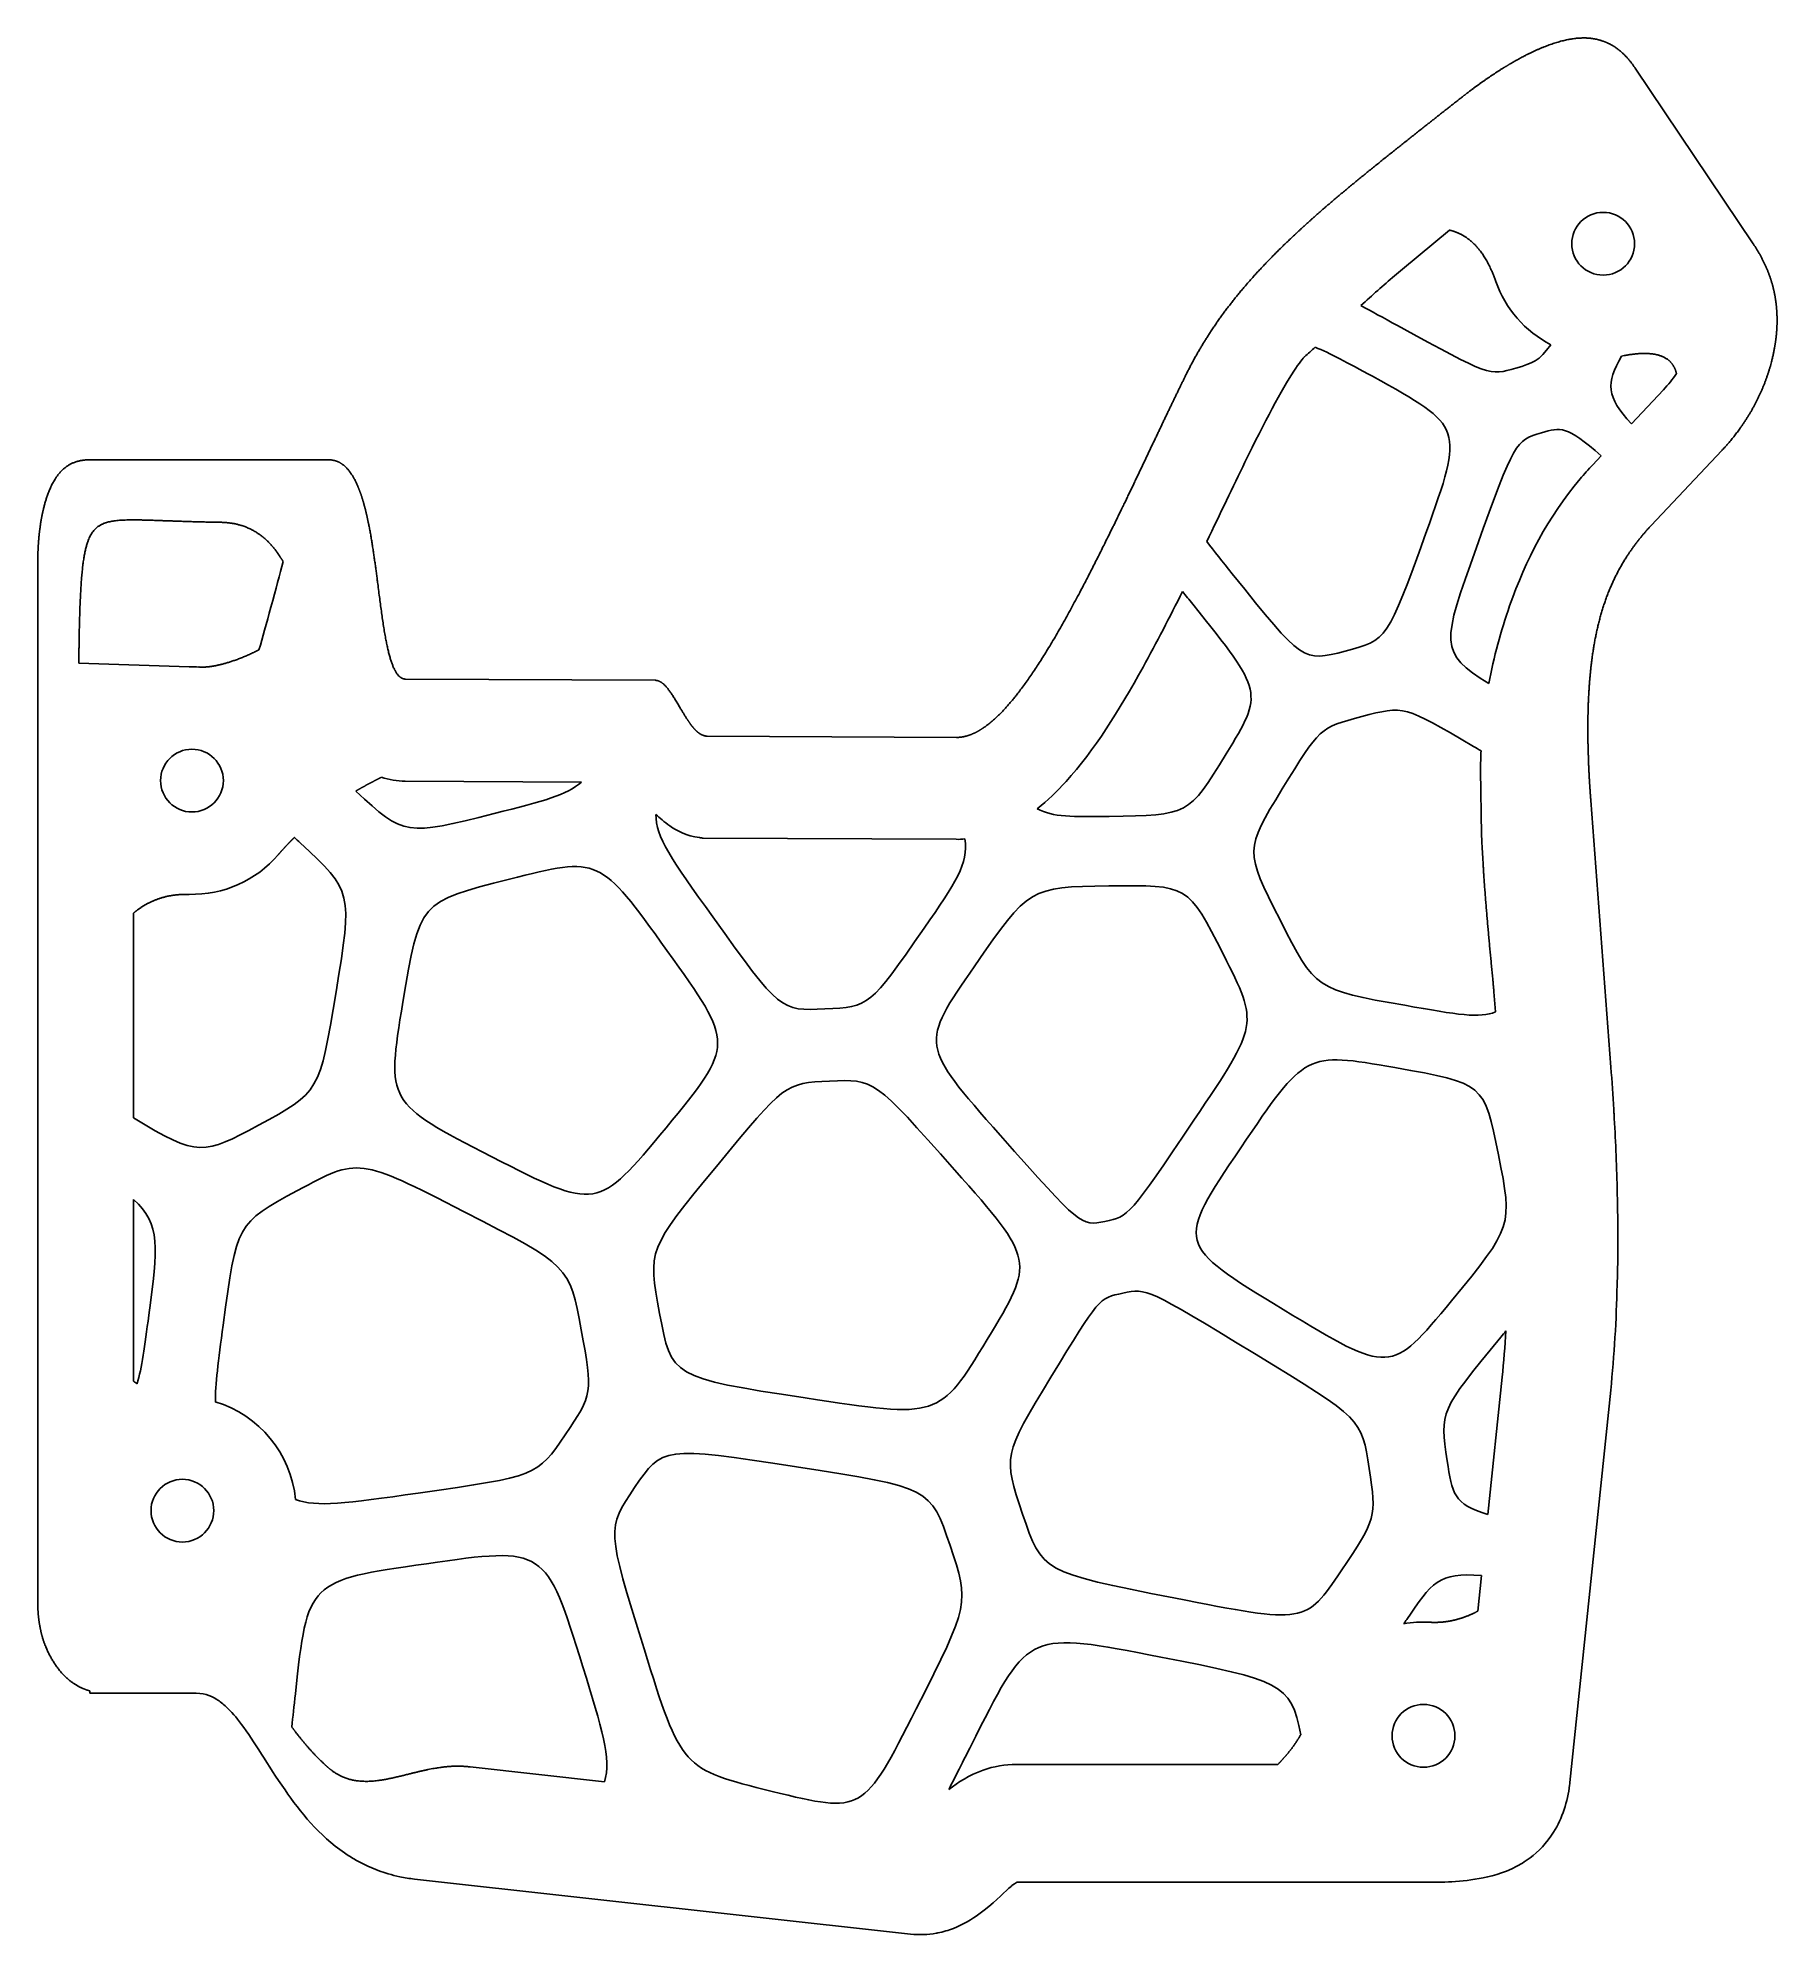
# Model space of a CAD drawing. Header units: millimetres. Extents: x -7 to 104, y -70 to 51.
import ezdxf

# ---------------------------------------------------------------- set-up
doc = ezdxf.new("R2010")
doc.units = ezdxf.units.MM
doc.layers.get('0').update_dxf_attribs({"linetype": 'CONTINUOUS'})

msp = doc.modelspace()

# ---------------------------------------------------------------- linework, layer by layer
for p, q in [((102.1, 37.73), (94.58, 48.91)), ((79.75, 36.11), (82.75, 38.6)), ((96.38, 28.42), (94.34, 26.26)), ((92.42, 24.22), (91.87, 23.64)), ((95.59, 19.77), (100.1, 24.55)), ((11.31, 23.96), (-3.93, 23.96)), ((-7.21, 17.73), (-7.21, -49)), ((2.43, 10.77), (-4.6, 11)), ((32.13, 9.91), (16.22, 9.99)), ((51.33, 6.27), (35.44, 6.35)), ((84.72, 4.19), (84.79, 0.06)), ((16.19, 3.49), (27.43, 3.43)), ((93.03, -14.75), (91.75, 2.26)), ((35.18, -0.15), (51.3, -0.22)), ((-1.11, -17.96), (-1.11, -4.92)), ((85.58, -9.94), (85.68, -11.22)), ((-1.11, -34.75), (-1.11, -23.17)), ((86.1, -34.5), (85.19, -43.24)), ((90.42, -60.33), (93.02, -35.33)), ((84.78, -47.14), (84.55, -49.4)), ((-3.89, -54.49), (-3.89, -54.62)), ((-3.89, -54.62), (2.62, -54.62)), ((71.81, -59.17), (55.16, -59.17)), ((28.9, -60.28), (20.34, -59.33)), ((16.79, -66.48), (48.4, -69.98)), ((55.19, -66.67), (82, -66.67))]:
    msp.add_line(p, q)
for centre in [(92.54, 37.73), (2.61, 3.52), (2, -43), (81.09, -57.35)]:
    msp.add_circle(centre, 2)
for centre, radius, start, end in [((92.54, 37.73), 7.25, 199.3079, 242.6311), ((71.19, 33.15), 3.5, 310.8126, 311.4656), ((92.54, 37.73), 7.25, 279.2535, 280.6006), ((2.61, 3.52), 7.25, 86.511, 91.3816), ((2.61, 3.52), 7.25, 268.6184, 319.2692), ((2, -43), 7.25, 5.7005, 73.173), ((81.09, -57.35), 7.25, 86.9967, 99.9815)]:
    msp.add_arc(centre, radius, start, end)
for points, degree, knots in [([(86.28, 48.99), (86.62, 49.2), (87.43, 49.67), (88.68, 50.31), (89.94, 50.77), (91.15, 50.92), (91.97, 50.81), (92.33, 50.7)], 5, [-0.7500803, -0.7500803, -0.7500803, -0.7500803, -0.7500803, -0.7500803, -0.6, -0.4, -0.2304849, -0.2304849, -0.2304849, -0.2304849, -0.2304849, -0.2304849]), ([(92.33, 50.7), (92.4, 50.68), (92.89, 50.53), (93.37, 50.28), (93.82, 49.91), (94.24, 49.43), (94.58, 48.91)], 5, [-0.2304849, -0.2304849, -0.2304849, -0.2304849, -0.2304849, -0.2304849, -0.2, 0, 0, 0, 0, 0, 0]), ([(83.62, 47.13), (84.01, 47.44), (84.51, 47.82), (85.04, 48.19), (85.59, 48.56), (86.16, 48.92), (86.28, 48.99)], 5, [-1, -1, -1, -1, -1, -1, -0.8, -0.7500803, -0.7500803, -0.7500803, -0.7500803, -0.7500803, -0.7500803]), ([(83.62, 47.13), (82.82, 46.51), (81.24, 45.26), (79.1, 43.57), (76.95, 41.87), (74.87, 40.11), (73.6, 38.97), (73.09, 38.49)], 5, [0, 0, 0, 0, 0, 0, 0.2, 0.4, 0.5379394, 0.5379394, 0.5379394, 0.5379394, 0.5379394, 0.5379394]), ([(73.09, 38.49), (72.86, 38.28), (71.89, 37.37), (70.25, 35.73), (68.73, 33.98), (67.4, 32.08), (66.41, 30.3), (65.95, 29.37)], 5, [0.5379394, 0.5379394, 0.5379394, 0.5379394, 0.5379394, 0.5379394, 0.6, 0.8, 1, 1, 1, 1, 1, 1]), ([(85.7, 35.33), (85.45, 36.03), (84.98, 37.05), (84.41, 37.78), (83.77, 38.26), (83.06, 38.52), (82.75, 38.6)], 5, [0, 0, 0, 0, 0, 0, 0.2, 0.3382331, 0.3382331, 0.3382331, 0.3382331, 0.3382331, 0.3382331]), ([(102.1, 37.73), (102.46, 37.19), (102.83, 36.53), (103.12, 35.87), (103.32, 35.21), (103.46, 34.55), (103.48, 34.44)], 5, [0, 0, 0, 0, 0, 0, 0.2, 0.2393343, 0.2393343, 0.2393343, 0.2393343, 0.2393343, 0.2393343]), ([(103.48, 34.44), (103.56, 33.99), (103.63, 33.41), (103.64, 32.83), (103.62, 32.25), (103.55, 31.67), (103.53, 31.54)], 5, [0.2393343, 0.2393343, 0.2393343, 0.2393343, 0.2393343, 0.2393343, 0.4, 0.4489839, 0.4489839, 0.4489839, 0.4489839, 0.4489839, 0.4489839]), ([(103.53, 31.54), (103.47, 31.12), (103.3, 30.16), (102.85, 28.67), (102.18, 27.24), (101.28, 25.9), (100.51, 24.99), (100.1, 24.55)], 5, [0.4489839, 0.4489839, 0.4489839, 0.4489839, 0.4489839, 0.4489839, 0.6, 0.8, 1, 1, 1, 1, 1, 1]), ([(73.48, 30.5), (73.46, 30.48), (73.17, 30.15), (72.82, 29.61), (72.06, 28.46), (70.95, 26.35), (69.71, 23.8), (68.95, 22.25), (68.14, 20.53), (67.28, 18.75)], 3, [0.0105899, 0.0105899, 0.0105899, 0.0105899, 0.1039603, 0.1039603, 0.1039603, 0.3046044, 0.3046044, 0.3046044, 0.4271179, 0.4271179, 0.4271179, 0.4271179]), ([(97.21, 29.46), (97.14, 29.76), (96.88, 30.31), (96.39, 30.68), (95.62, 30.83), (94.52, 30.72), (93.87, 30.6)], 5, [-0.3909843, -0.3909843, -0.3909843, -0.3909843, -0.3909843, -0.3909843, -0.2, 0, 0, 0, 0, 0, 0]), ([(61.41, 19.91), (61.89, 20.89), (62.85, 22.88), (63.78, 24.86), (64.68, 26.77), (65.54, 28.53), (65.95, 29.37)], 5, [0.4894362, 0.4894362, 0.4894362, 0.4894362, 0.4894362, 0.4894362, 0.6, 0.7120411, 0.7120411, 0.7120411, 0.7120411, 0.7120411, 0.7120411]), ([(-7.03, 19.96), (-6.99, 20.18), (-6.89, 20.74), (-6.68, 21.6), (-6.26, 22.7), (-5.62, 23.52), (-4.87, 23.88), (-4.26, 23.96), (-3.93, 23.96)], 5, [0.2660853, 0.2660853, 0.2660853, 0.2660853, 0.2660853, 0.2660853, 0.4, 0.6, 0.8, 1, 1, 1, 1, 1, 1]), ([(11.31, 23.96), (11.75, 23.96), (12.19, 23.8), (12.57, 23.45), (12.89, 22.94), (13.17, 22.3), (13.2, 22.22)], 5, [0, 0, 0, 0, 0, 0, 0.2, 0.2273734, 0.2273734, 0.2273734, 0.2273734, 0.2273734, 0.2273734]), ([(85.26, 9.7), (85.57, 11.39), (86.02, 13.05), (86.58, 14.66), (87.6, 17.55), (89.03, 20.32), (91.07, 22.74), (91.33, 23.05), (91.59, 23.35), (91.87, 23.64)], 3, [-0.6627979, -0.6627979, -0.6627979, -0.6627979, -0.4432535, -0.4432535, -0.4432535, -0.0499784, -0.0499784, -0.0499784, 0, 0, 0, 0]), ([(-7.21, 17.73), (-7.21, 18.06), (-7.19, 18.5), (-7.16, 18.95), (-7.11, 19.4), (-7.04, 19.85), (-7.03, 19.96)], 5, [0, 0, 0, 0, 0, 0, 0.2, 0.2660853, 0.2660853, 0.2660853, 0.2660853, 0.2660853, 0.2660853]), ([(4.42, 19.98), (3.62, 19.99), (1.68, 20.04), (-0.8, 20.15), (-2.94, 20.25), (-4.08, 19.63), (-4.43, 17.49), (-4.55, 14.56), (-4.59, 12.1), (-4.6, 11)], 5, [-0.922525, -0.922525, -0.922525, -0.922525, -0.922525, -0.922525, -0.8, -0.6, -0.4, -0.2, -0.0638481, -0.0638481, -0.0638481, -0.0638481, -0.0638481, -0.0638481]), ([(8.42, 17.48), (8.26, 17.74), (7.92, 18.28), (7.3, 19.01), (6.54, 19.57), (5.59, 19.89), (4.83, 19.97), (4.42, 19.98)], 5, [0.4235386, 0.4235386, 0.4235386, 0.4235386, 0.4235386, 0.4235386, 0.6, 0.8, 1, 1, 1, 1, 1, 1]), ([(13.84, 19.99), (13.88, 19.82), (14.07, 18.85), (14.36, 16.94), (14.68, 14.04), (15.03, 11.56), (15.53, 10.27), (15.97, 9.99), (16.22, 9.99)], 5, [0.356108, 0.356108, 0.356108, 0.356108, 0.356108, 0.356108, 0.4, 0.6, 0.8, 1, 1, 1, 1, 1, 1]), ([(52.79, 6.72), (53.25, 6.99), (54.49, 7.97), (56.18, 10.08), (57.96, 13.08), (59.76, 16.56), (61.02, 19.12), (61.41, 19.91)], 5, [0.0801775, 0.0801775, 0.0801775, 0.0801775, 0.0801775, 0.0801775, 0.2, 0.4, 0.4894362, 0.4894362, 0.4894362, 0.4894362, 0.4894362, 0.4894362]), ([(95.59, 19.77), (95.05, 19.19), (94.08, 18.01), (92.96, 16.14), (92.17, 13.82), (91.78, 11.37), (91.64, 9.57), (91.59, 8.46), (91.58, 8.1)], 5, [0, 0, 0, 0, 0, 0, 0.2, 0.4, 0.6, 0.6983224, 0.6983224, 0.6983224, 0.6983224, 0.6983224, 0.6983224]), ([(65.73, 15.57), (64.92, 13.94), (64.08, 12.31), (63.22, 10.75), (61.69, 7.98), (60.12, 5.46), (58.31, 3.46), (57.73, 2.83), (57.13, 2.24), (56.48, 1.73)], 3, [0.4989225, 0.4989225, 0.4989225, 0.4989225, 0.6089125, 0.6089125, 0.6089125, 0.8044563, 0.8044563, 0.8044563, 0.8663166, 0.8663166, 0.8663166, 0.8663166]), ([(3.05, 10.76), (3.41, 10.73), (4.06, 10.78), (4.82, 10.97), (5.66, 11.27), (6.54, 11.68), (6.88, 11.85)], 5, [0, 0, 0, 0, 0, 0, 0.2, 0.3289716, 0.3289716, 0.3289716, 0.3289716, 0.3289716, 0.3289716]), ([(32.13, 9.91), (32.26, 9.91), (32.52, 9.83), (32.9, 9.51), (33.36, 8.8), (33.82, 7.96), (34.17, 7.41), (34.38, 7.11), (34.46, 7)], 5, [0, 0, 0, 0, 0, 0, 0.2, 0.4, 0.6, 0.7219945, 0.7219945, 0.7219945, 0.7219945, 0.7219945, 0.7219945]), ([(91.57, 7.28), (91.56, 7.06), (91.56, 6.61), (91.57, 6.15), (91.57, 5.69), (91.59, 5.22), (91.6, 4.98)], 5, [0.741902, 0.741902, 0.741902, 0.741902, 0.741902, 0.741902, 0.8, 0.8620962, 0.8620962, 0.8620962, 0.8620962, 0.8620962, 0.8620962]), ([(34.46, 7), (34.52, 6.94), (34.7, 6.71), (34.9, 6.53), (35.09, 6.41), (35.29, 6.36), (35.44, 6.35)], 5, [0.7219945, 0.7219945, 0.7219945, 0.7219945, 0.7219945, 0.7219945, 0.8, 1, 1, 1, 1, 1, 1]), ([(14.68, 3.73), (14.48, 3.63), (14.15, 3.46), (13.82, 3.29), (13.5, 3.11), (13.18, 2.93), (13.05, 2.85)], 5, [-0.4630785, -0.4630785, -0.4630785, -0.4630785, -0.4630785, -0.4630785, -0.4, -0.3574172, -0.3574172, -0.3574172, -0.3574172, -0.3574172, -0.3574172]), ([(35.18, -0.15), (35.15, -0.14), (35.12, -0.14), (35.09, -0.13), (35.04, -0.13), (35, -0.12), (34.95, -0.11), (34.12, 0), (33.5, 0.33), (33.06, 0.63), (32.69, 0.89), (32.41, 1.14), (32.18, 1.37)], 3, [-1.0733071, -1.0733071, -1.0733071, -1.0733071, -1.0437002, -1.0437002, -1.0437002, -1, -1, -1, -0.8807382, -0.8807382, -0.8807382, -0.7794528, -0.7794528, -0.7794528, -0.7794528]), ([(84.89, -1.79), (84.87, -1.48), (84.85, -1.17), (84.82, -0.56), (84.8, -0.25), (84.79, 0.06)], 3, [0, 0, 0, 0, 0.0930621, 0.0930621, 0.1861333, 0.1861333, 0.1861333, 0.1861333]), ([(85.58, -9.94), (85.5, -9.08), (85.34, -7.46), (85.19, -5.83), (85.05, -4.2), (84.93, -2.57), (84.89, -1.79)], 5, [-0.5732493, -0.5732493, -0.5732493, -0.5732493, -0.5732493, -0.5732493, -0.4, -0.2422994, -0.2422994, -0.2422994, -0.2422994, -0.2422994, -0.2422994]), ([(2.43, -3.73), (1.96, -3.72), (1.13, -3.77), (0.39, -3.97), (-0.26, -4.29), (-0.85, -4.7), (-1.11, -4.92)], 5, [0, 0, 0, 0, 0, 0, 0.2, 0.3774185, 0.3774185, 0.3774185, 0.3774185, 0.3774185, 0.3774185]), ([(93.44, -28.51), (93.44, -28.55), (93.44, -28.58), (93.43, -28.62), (93.38, -30.84), (93.25, -33.08), (93.02, -35.33)], 3, [0.6731437, 0.6731437, 0.6731437, 0.6731437, 0.6780127, 0.6780127, 0.6780127, 1, 1, 1, 1]), ([(81.47, -50.11), (81.82, -50.13), (82.49, -50.12), (83.12, -50), (83.71, -49.81), (84.28, -49.55), (84.55, -49.4)], 5, [0, 0, 0, 0, 0, 0, 0.2, 0.3947247, 0.3947247, 0.3947247, 0.3947247, 0.3947247, 0.3947247]), ([(-3.89, -54.49), (-3.99, -54.46), (-4.38, -54.34), (-4.99, -54.04), (-5.74, -53.41), (-6.35, -52.55), (-6.75, -51.65), (-6.95, -51), (-7.03, -50.64), (-7.03, -50.62)], 5, [-0.8715001, -0.8715001, -0.8715001, -0.8715001, -0.8715001, -0.8715001, -0.8, -0.6, -0.4, -0.2, -0.184523, -0.184523, -0.184523, -0.184523, -0.184523, -0.184523]), ([(4.81, -55.52), (4.59, -55.31), (4.39, -55.15), (4.19, -55.03), (3.75, -54.76), (3.34, -54.62), (2.62, -54.62)], 3, [0.7417455, 0.7417455, 0.7417455, 0.7417455, 0.8211599, 0.8211599, 0.8211599, 1, 1, 1, 1]), ([(13.06, -65.27), (12.81, -65.13), (12.57, -64.97), (12.33, -64.81), (10.71, -63.69), (9.51, -62.2), (8.54, -60.8), (7.43, -59.2), (6.56, -57.68), (5.77, -56.62), (5.43, -56.16), (5.11, -55.8), (4.81, -55.52)], 3, [0.1397911, 0.1397911, 0.1397911, 0.1397911, 0.1711286, 0.1711286, 0.1711286, 0.385935, 0.385935, 0.385935, 0.6327296, 0.6327296, 0.6327296, 0.7417455, 0.7417455, 0.7417455, 0.7417455]), ([(8.97, -56.78), (9.19, -57.08), (9.59, -57.6), (10.02, -58.12), (10.48, -58.63), (11, -59.11), (11.23, -59.32)], 5, [-0.4880019, -0.4880019, -0.4880019, -0.4880019, -0.4880019, -0.4880019, -0.4, -0.3336848, -0.3336848, -0.3336848, -0.3336848, -0.3336848, -0.3336848]), ([(71.81, -59.17), (71.81, -59.17), (72.11, -58.86), (72.43, -58.51), (72.72, -58.14), (73, -57.74), (73.25, -57.31), (73.27, -57.28)], 5, [-0.4005844, -0.4005844, -0.4005844, -0.4005844, -0.4005844, -0.4005844, -0.4, -0.2, -0.1840193, -0.1840193, -0.1840193, -0.1840193, -0.1840193, -0.1840193]), ([(50.85, -60.76), (51.42, -60.32), (52.13, -59.85), (53.03, -59.53), (53.68, -59.3), (54.43, -59.17), (55.16, -59.17)], 3, [-0.3242898, -0.3242898, -0.3242898, -0.3242898, -0.1363324, -0.1363324, -0.1363324, 0, 0, 0, 0]), ([(90.42, -60.33), (90.41, -60.39), (90.41, -60.44), (90.4, -60.5), (90.28, -61.51), (89.93, -62.61), (89.38, -63.49), (88.94, -64.19), (88.41, -64.73), (87.88, -65.13)], 3, [-1, -1, -1, -1, -0.9903296, -0.9903296, -0.9903296, -0.8077832, -0.8077832, -0.8077832, -0.6646208, -0.6646208, -0.6646208, -0.6646208]), ([(87.88, -65.13), (87.71, -65.25), (87.55, -65.36), (87.39, -65.46), (86.46, -66.03), (85.63, -66.25), (84.89, -66.4), (84.18, -66.54), (83.53, -66.61), (82.9, -66.65)], 3, [-0.6646208, -0.6646208, -0.6646208, -0.6646208, -0.6197644, -0.6197644, -0.6197644, -0.3629127, -0.3629127, -0.3629127, -0.1185655, -0.1185655, -0.1185655, -0.1185655]), ([(54.92, -66.85), (54.85, -66.91), (54.77, -66.97), (54.67, -67.06), (54.26, -67.41), (53.67, -68.05), (52.76, -68.71), (52.31, -69.04), (51.76, -69.37), (51.13, -69.62)], 3, [0.3294433, 0.3294433, 0.3294433, 0.3294433, 0.3939888, 0.3939888, 0.3939888, 0.6763673, 0.6763673, 0.6763673, 0.8171783, 0.8171783, 0.8171783, 0.8171783]), ([(51.13, -69.62), (50.82, -69.74), (50.48, -69.84), (50.13, -69.91), (50.1, -69.92), (50.07, -69.92), (50.04, -69.93)], 3, [0.81717835, 0.81717835, 0.81717835, 0.81717835, 0.88766489, 0.88766489, 0.88766489, 0.89341491, 0.89341491, 0.89341491, 0.89341491])]:
    msp.add_open_spline(points, degree=degree, knots=knots)
for points, degree in [([(79.24, 35.68), (78.53, 35.08), (77.82, 34.44), (77.1, 33.79)], 3), ([(79.75, 36.11), (79.58, 35.97), (79.41, 35.83), (79.24, 35.68)], 3), ([(79.44, 32.51), (78.52, 33.01), (77.75, 33.43), (77.1, 33.79)], 3), ([(86.98, 29.8), (85.29, 29.3), (85.29, 29.3), (79.44, 32.51)], 3), ([(74.19, 31.13), (73.97, 30.93), (73.74, 30.73), (73.51, 30.52)], 3), ([(74.19, 31.13), (75.11, 30.77), (76.26, 30.14), (77.83, 29.28)], 3), ([(89.2, 31.29), (88.45, 30.24), (88.06, 30.13), (86.98, 29.8)], 3), ([(94.34, 26.26), (92.72, 28), (92.73, 28.83), (93.7, 30.57)], 3), ([(77.83, 29.28), (83.68, 26.07), (83.68, 26.07), (81.24, 19.28)], 3), ([(96.38, 28.42), (96.69, 28.76), (96.97, 29.1), (97.21, 29.46)], 3), ([(84.47, 18.38), (86.92, 25.18), (86.92, 25.18), (88.61, 25.68)], 3), ([(88.61, 25.68), (89.84, 26.05), (90.17, 26.15), (92.42, 24.22)], 3), ([(13.2, 22.22), (13.36, 21.85), (13.5, 21.43), (13.62, 20.98), (13.74, 20.5), (13.84, 19.99)], 5), ([(68.9, 16.7), (68.27, 17.48), (67.74, 18.15), (67.28, 18.75)], 3), ([(81.24, 19.28), (78.79, 12.48), (78.79, 12.48), (76.1, 11.77)], 3), ([(85.26, 9.7), (82.05, 11.66), (82.27, 12.27), (84.47, 18.38)], 3), ([(8.42, 17.48), (8.21, 16.66), (7.95, 15.71), (7.64, 14.58)], 3), ([(76.1, 11.77), (73.41, 11.07), (73.41, 11.07), (68.9, 16.7)], 3), ([(7.64, 14.58), (7.36, 13.53), (7.11, 12.63), (6.88, 11.85)], 3), ([(65.73, 15.57), (65.94, 15.31), (66.16, 15.04), (66.39, 14.76)], 3), ([(66.39, 14.76), (70.9, 9.13), (70.9, 9.13), (68.51, 5.22)], 3), ([(72.09, 2.99), (74.47, 6.89), (74.47, 6.89), (77.16, 7.6)], 3), ([(77.16, 7.6), (79.85, 8.31), (79.85, 8.31), (84.27, 5.7)], 3), ([(91.58, 8.1), (91.58, 7.93), (91.57, 7.77), (91.57, 7.61), (91.57, 7.45), (91.57, 7.28)], 5), ([(51.33, 6.27), (51.61, 6.27), (51.9, 6.32), (52.19, 6.41), (52.49, 6.54), (52.79, 6.72)], 5), ([(68.51, 5.22), (66.12, 1.31), (66.12, 1.31), (61.06, 1.24)], 3), ([(84.27, 5.7), (84.44, 5.6), (84.6, 5.51), (84.76, 5.42)], 3), ([(84.72, 4.19), (84.73, 4.6), (84.74, 5.01), (84.76, 5.42)], 3), ([(91.6, 4.98), (91.61, 4.45), (91.64, 3.91), (91.67, 3.36), (91.71, 2.81), (91.75, 2.26)], 5), ([(16.19, 3.49), (15.69, 3.49), (15.17, 3.57), (14.68, 3.73)], 3), ([(21.87, 1.42), (16.27, 0.01), (16.13, -0.03), (13.05, 2.85)], 3), ([(27.43, 3.43), (26.48, 2.59), (25.07, 2.23), (21.87, 1.42)], 3), ([(71.95, -5.36), (69.7, -0.92), (69.7, -0.92), (72.09, 2.99)], 3), ([(35.8, -5.17), (33.17, -1.51), (32.15, -0.08), (32.18, 1.37)], 3), ([(61.06, 1.24), (58.73, 1.2), (57.47, 1.19), (56.48, 1.73)], 3), ([(9.14, -0.1), (8.93, -0.31), (8.72, -0.52), (8.51, -0.75), (8.3, -0.98), (8.1, -1.21)], 5), ([(9.14, -0.1), (9.26, -0.21), (9.38, -0.32), (9.51, -0.44)], 3), ([(9.51, -0.44), (12.84, -3.55), (12.84, -3.55), (11.79, -9.95)], 3), ([(51.87, -0.2), (52.11, -1.78), (51.26, -3.01), (49.27, -5.88)], 3), ([(51.87, -0.2), (51.68, -0.22), (51.49, -0.23), (51.3, -0.22)], 3), ([(22.84, -2.76), (28.58, -1.31), (28.58, -1.31), (32.88, -7.31)], 3), ([(16.05, -10.6), (17.1, -4.21), (17.1, -4.21), (22.84, -2.76)], 3), ([(52.49, -8.29), (55.97, -3.27), (55.97, -3.27), (61.03, -3.19)], 3), ([(61.03, -3.19), (66.09, -3.12), (66.09, -3.12), (68.34, -7.56)], 3), ([(42.95, -11.03), (40.11, -11.17), (40.11, -11.17), (35.8, -5.17)], 3), ([(49.27, -5.88), (45.79, -10.9), (45.79, -10.9), (42.95, -11.03)], 3), ([(79.9, -10.8), (74.2, -9.8), (74.2, -9.8), (71.95, -5.36)], 3), ([(32.88, -7.31), (37.19, -13.3), (37.19, -13.3), (32.82, -18.6)], 3), ([(54.13, -19.09), (49.01, -13.3), (49.01, -13.3), (52.49, -8.29)], 3), ([(68.34, -7.56), (70.59, -12), (70.59, -12), (66.46, -18.12)], 3), ([(11.79, -9.95), (10.74, -16.34), (10.74, -16.34), (6.85, -18.44)], 3), ([(21.72, -20.45), (15, -17), (15, -17), (16.05, -10.6)], 3), ([(85.68, -11.22), (84.66, -11.64), (83.29, -11.4), (79.9, -10.8)], 3), ([(69.44, -19.89), (73.57, -13.77), (73.57, -13.77), (79.27, -14.77)], 3), ([(36.03, -21.06), (40.4, -15.76), (40.4, -15.76), (43.24, -15.63)], 3), ([(43.24, -15.63), (46.08, -15.49), (46.08, -15.49), (51.21, -21.28)], 3), ([(79.27, -14.77), (84.96, -15.77), (84.96, -15.77), (85.87, -20.33)], 3), ([(93.03, -14.75), (93.1, -15.65), (93.16, -16.54), (93.22, -17.44)], 3), ([(6.85, -18.44), (3.4, -20.3), (3.01, -20.51), (-1.11, -17.96)], 3), ([(66.46, -18.12), (62.33, -24.25), (62.33, -24.25), (60.79, -24.57)], 3), ([(93.22, -17.44), (93.22, -17.53), (93.23, -17.62), (93.23, -17.71)], 3), ([(93.23, -17.71), (93.32, -19.29), (93.39, -20.86), (93.43, -22.44)], 3), ([(32.82, -18.6), (28.44, -23.9), (28.44, -23.9), (21.72, -20.45)], 3), ([(60.79, -24.57), (59.26, -24.88), (59.26, -24.88), (54.13, -19.09)], 3), ([(72.15, -30.18), (65.3, -26.02), (65.3, -26.02), (69.44, -19.89)], 3), ([(85.87, -20.33), (86.77, -24.89), (86.77, -24.89), (82.88, -29.62)], 3), ([(9.34, -22.6), (13.23, -20.5), (13.23, -20.5), (19.95, -23.95)], 3), ([(32.41, -30.43), (31.66, -26.36), (31.66, -26.36), (36.03, -21.06)], 3), ([(51.21, -21.28), (56.33, -27.07), (56.33, -27.07), (53.28, -32.1)], 3), ([(4.6, -31.17), (5.45, -24.7), (5.45, -24.7), (9.34, -22.6)], 3), ([(93.43, -22.44), (93.44, -22.77), (93.44, -23.1), (93.45, -23.43)], 3), ([(-1.11, -23.17), (0.63, -24.77), (0.44, -26.2), (-0.14, -30.55)], 3), ([(19.95, -23.95), (26.68, -27.4), (26.68, -27.4), (27.42, -31.47)], 3), ([(93.45, -23.43), (93.46, -23.93), (93.47, -24.42), (93.47, -24.92)], 3), ([(93.47, -24.92), (93.48, -26.11), (93.47, -27.31), (93.44, -28.51)], 3), ([(57.35, -34.49), (60.41, -29.45), (60.41, -29.45), (61.94, -29.14)], 3), ([(61.94, -29.14), (63.47, -28.82), (63.47, -28.82), (70.32, -32.99)], 3), ([(82.88, -29.62), (78.99, -34.34), (78.99, -34.34), (72.15, -30.18)], 3), ([(-0.14, -30.55), (-0.4, -32.54), (-0.58, -33.91), (-0.89, -34.91)], 3), ([(4.1, -36.06), (4.09, -34.98), (4.29, -33.49), (4.6, -31.17)], 3), ([(41.69, -35.82), (33.15, -34.5), (33.15, -34.5), (32.41, -30.43)], 3), ([(27.42, -31.47), (28.16, -35.55), (28.16, -35.55), (26.39, -38.17)], 3), ([(53.28, -32.1), (50.23, -37.13), (50.23, -37.13), (41.69, -35.82)], 3), ([(82.6, -39.82), (82.13, -36.66), (82.13, -36.66), (86.02, -31.94)], 3), ([(86.02, -31.94), (86.13, -31.8), (86.24, -31.67), (86.34, -31.54)], 3), ([(86.1, -34.5), (86.2, -33.52), (86.28, -32.53), (86.34, -31.54)], 3), ([(70.32, -32.99), (77.16, -37.15), (77.16, -37.15), (77.63, -40.31)], 3), ([(-1.11, -34.75), (-1.06, -34.79), (-1.02, -34.82), (-0.98, -34.85), (-0.93, -34.88), (-0.89, -34.91)], 5), ([(55.54, -43.22), (54.3, -39.52), (54.3, -39.52), (57.35, -34.49)], 3), ([(26.39, -38.17), (24.61, -40.8), (24.61, -40.8), (17.03, -41.88)], 3), ([(30.82, -41.53), (32.59, -38.9), (32.59, -38.9), (41.13, -40.21)], 3), ([(85.19, -43.24), (83.01, -42.6), (82.9, -41.88), (82.6, -39.82)], 3), ([(41.13, -40.21), (49.68, -41.53), (49.68, -41.53), (50.92, -45.23)], 3), ([(77.63, -40.31), (78.1, -43.47), (78.1, -43.47), (75.84, -46.84)], 3), ([(17.03, -41.88), (12.36, -42.55), (10.57, -42.8), (9.21, -42.28)], 3), ([(31.42, -51.8), (29.04, -44.15), (29.04, -44.15), (30.82, -41.53)], 3), ([(65.19, -48.56), (56.78, -46.91), (56.78, -46.91), (55.54, -43.22)], 3), ([(17.56, -46.38), (25.14, -45.29), (25.14, -45.29), (27.52, -52.95)], 3), ([(50.92, -45.23), (52.16, -48.92), (52.16, -48.92), (48.77, -55.62)], 3), ([(9.2, -54.67), (9.98, -47.46), (9.98, -47.46), (17.56, -46.38)], 3), ([(75.84, -46.84), (73.59, -50.21), (73.59, -50.21), (65.19, -48.56)], 3), ([(80.02, -49.94), (81.58, -47.61), (82.06, -46.89), (84.78, -47.14)], 3), ([(-7.03, -50.62), (-7.1, -50.31), (-7.15, -50), (-7.19, -49.68), (-7.21, -49.34), (-7.21, -49)], 5), ([(79.84, -50.21), (79.89, -50.12), (79.95, -50.03), (80.02, -49.94)], 3), ([(39.59, -60.89), (33.8, -59.46), (33.8, -59.46), (31.42, -51.8)], 3), ([(52.56, -57.37), (55.94, -50.68), (55.94, -50.68), (64.35, -52.33)], 3), ([(27.52, -52.95), (28.74, -56.89), (29.34, -58.8), (28.9, -60.28)], 3), ([(64.35, -52.33), (71.88, -53.81), (72.66, -53.96), (73.27, -57.28)], 3), ([(8.97, -56.78), (9.04, -56.15), (9.11, -55.45), (9.2, -54.67)], 3), ([(48.77, -55.62), (45.38, -62.31), (45.38, -62.31), (39.59, -60.89)], 3), ([(50.85, -60.76), (51.29, -59.87), (51.85, -58.77), (52.56, -57.37)], 3), ([(11.23, -59.32), (11.53, -59.59), (12.16, -60.03), (13.16, -60.36), (14.6, -60.28), (16.5, -59.76), (18.02, -59.37), (19.15, -59.25), (19.88, -59.28), (20.25, -59.32)], 5), ([(20.25, -59.32), (20.27, -59.32), (20.29, -59.33), (20.34, -59.33)], 3), ([(15.12, -66.14), (14.4, -65.93), (13.71, -65.63), (13.06, -65.27)], 3), ([(15.85, -66.33), (15.6, -66.27), (15.36, -66.21), (15.12, -66.14)], 3), ([(16.79, -66.48), (16.47, -66.44), (16.16, -66.39), (15.85, -66.33)], 3), ([(55.19, -66.67), (55.15, -66.69), (55.06, -66.74), (54.92, -66.85)], 3), ([(82.9, -66.65), (82.6, -66.66), (82.3, -66.67), (82, -66.67)], 3), ([(50.04, -69.93), (49.51, -70.03), (48.94, -70.04), (48.4, -69.98)], 3)]:
    msp.add_open_spline(points, degree=degree)

doc.saveas('drawing.dxf')
